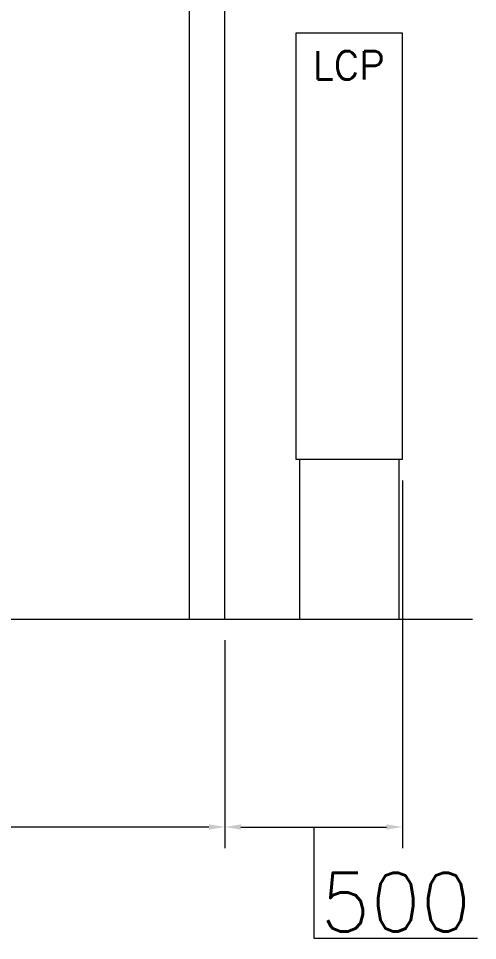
# Model space of a CAD drawing. Header units: millimetres. Extents: x 1925 to 561113, y 7411 to 433459.
# Drawn here: x 330840 to 363698, y 259702 to 325673 of the extents above; entities that cross this region are included whole.
import ezdxf

# ---------------------------------------------------------------- set-up
doc = ezdxf.new("R2010")
doc.units = ezdxf.units.MM
doc.header["$LTSCALE"] = 25.4
doc.layers.get('Defpoints').update_dxf_attribs({"lineweight": 5})
doc.layers.add('06___ANNOTATIONS', color=7, linetype='Continuous', lineweight=5)
doc.styles.add('Roman', font='romans')
doc.styles.get("Standard").update_dxf_attribs({"font": 'arial.ttf'})
doc.dimstyles.new('ISO-25', dxfattribs={"dimscale": 30, "dimtxt": 38.1, "dimasz": 38.1, "dimexe": 50.8, "dimexo": 50.8, "dimgap": 15.875, "dimtad": 1, "dimtih": 1, "dimtoh": 1, "dimdec": 1, "dimlfac": 0.03937, "dimdsep": 46, "dimtxsty": 'Standard', "dimcen": 63.5, "dimclrd": 7, "dimclre": 7, "dimclrt": 7, "dimadec": 0, "dimazin": 0, "dimtfac": 1, "dimtdec": 1, "dimtmove": 0, "dimatfit": 3, "dimfxl": 25.4, "dimlwd": 5, "dimlwe": 5, "dimarcsym": 0})

# ---------------------------------------------------------------- blocks, each defined once
blk = doc.blocks.new('*D18')
at = {"color": 7, "linetype": 'Continuous', "lineweight": 5, "transparency": 16777216}
for p, q in [((358319, 292613), (358319, 266302)), ((345619, 281183), (345619, 266302)), ((346762, 267826), (357176, 267826)), ((351969, 267826), (351969, 259881)), ((351969, 259881), (363698, 259881))]:
    blk.add_line(p, q, dxfattribs=at)
at = {"color": 7, "transparency": 16777216}
for points in [[(346762, 268017), (346762, 267636), (345619, 267826)], [(357176, 268017), (357176, 267636), (358319, 267826)]]:
    blk.add_solid(points, dxfattribs=at)
at = {"layer": 'Defpoints', "color": 0, "transparency": 16777216}
for p in [(358319, 294137), (345619, 282707), (358319, 267826)]:
    blk.add_point(p, dxfattribs=at)
at = {"color": 7, "lineweight": 5, "transparency": 16777216, "insert": (357834, 262453), "char_height": 4191, "attachment_point": 5, "style": 'Roman'}
blk.add_mtext('500', dxfattribs=at)
blk = doc.blocks.new('*D19')
at = {"color": 7, "linetype": 'Continuous', "lineweight": 5, "transparency": 16777216}
for p, q in [((234367, 291019), (234367, 266302)), ((345619, 281183), (345619, 266302)), ((344476, 267826), (235510, 267826))]:
    blk.add_line(p, q, dxfattribs=at)
at = {"color": 7, "transparency": 16777216}
for points in [[(235510, 268017), (235510, 267636), (234367, 267826)], [(344476, 268017), (344476, 267636), (345619, 267826)]]:
    blk.add_solid(points, dxfattribs=at)
at = {"layer": 'Defpoints', "color": 0, "transparency": 16777216}
for p in [(234367, 292543), (345619, 282707), (234367, 267826)]:
    blk.add_point(p, dxfattribs=at)
at = {"color": 7, "lineweight": 5, "transparency": 16777216, "insert": (289993, 270398), "char_height": 4191, "attachment_point": 5, "style": 'Roman'}
blk.add_mtext('C', dxfattribs=at)

msp = doc.modelspace()

# ---------------------------------------------------------------- linework, layer by layer
at = {"color": 7, "linetype": 'Continuous', "lineweight": 5, "ltscale": 15}
for p, q in [((343079.1, 282706.87), (343079.1, 336046.87)), ((345619.1, 282706.87), (345619.1, 336046.87))]:
    msp.add_line(p, q, dxfattribs=at)
at = {"color": 7, "lineweight": 5}
for p, q in [((350699.1, 324616.75), (350699.1, 294136.75)), ((358319.1, 324616.75), (350699.1, 324616.75)), ((358319.1, 294136.75), (358319.1, 324616.75)), ((350699.1, 294136.75), (358319.1, 294136.75)), ((350953.1, 294136.75), (350953.1, 282706.75)), ((358065.1, 294136.75), (358065.1, 282706.75)), ((242495.1, 282706.75), (363332.17, 282706.75))]:
    msp.add_line(p, q, dxfattribs=at)

# ---------------------------------------------------------------- texts
at = {"layer": '06___ANNOTATIONS', "color": 7, "linetype": 'Continuous', "lineweight": 5, "insert": (351925.28, 322326.81), "char_height": 2031.996, "width": 109153.0252, "attachment_point": 4, "style": 'Roman'}
msp.add_mtext('LCP', dxfattribs=at)

# ---------------------------------------------------------------- dimensions: what is measured, and where the dimension line sits
at = {"color": 7, "lineweight": 5}
dim = msp.add_linear_dim(base=(358319.1, 267826.04), p1=(345619.1, 282706.87), p2=(358319.1, 294136.75), dimstyle='ISO-25', override={"dimscale": 30, "dimtxt": 139.7, "dimpost": '\\X', "dimtxsty": 'Roman', "dimtmove": 1}, dxfattribs=at)
dim.commit()
dim.dimension.update_dxf_attribs({"geometry": '*D18', "text_midpoint": (352445.35, 259880.9), "dimtype": 160})
dim = msp.add_linear_dim(base=(234367.1, 267826.04), p1=(345619.1, 282706.87), p2=(234367.1, 292543.05), text='C', dimstyle='ISO-25', override={"dimscale": 30, "dimtxt": 139.7, "dimpost": '\\X', "dimtxsty": 'Roman', "dimtmove": 1}, dxfattribs=at)
dim.commit()
dim.dimension.update_dxf_attribs({"geometry": '*D19', "text_midpoint": (289993.1, 267826.04), "dimtype": 160})

doc.saveas('drawing.dxf')
